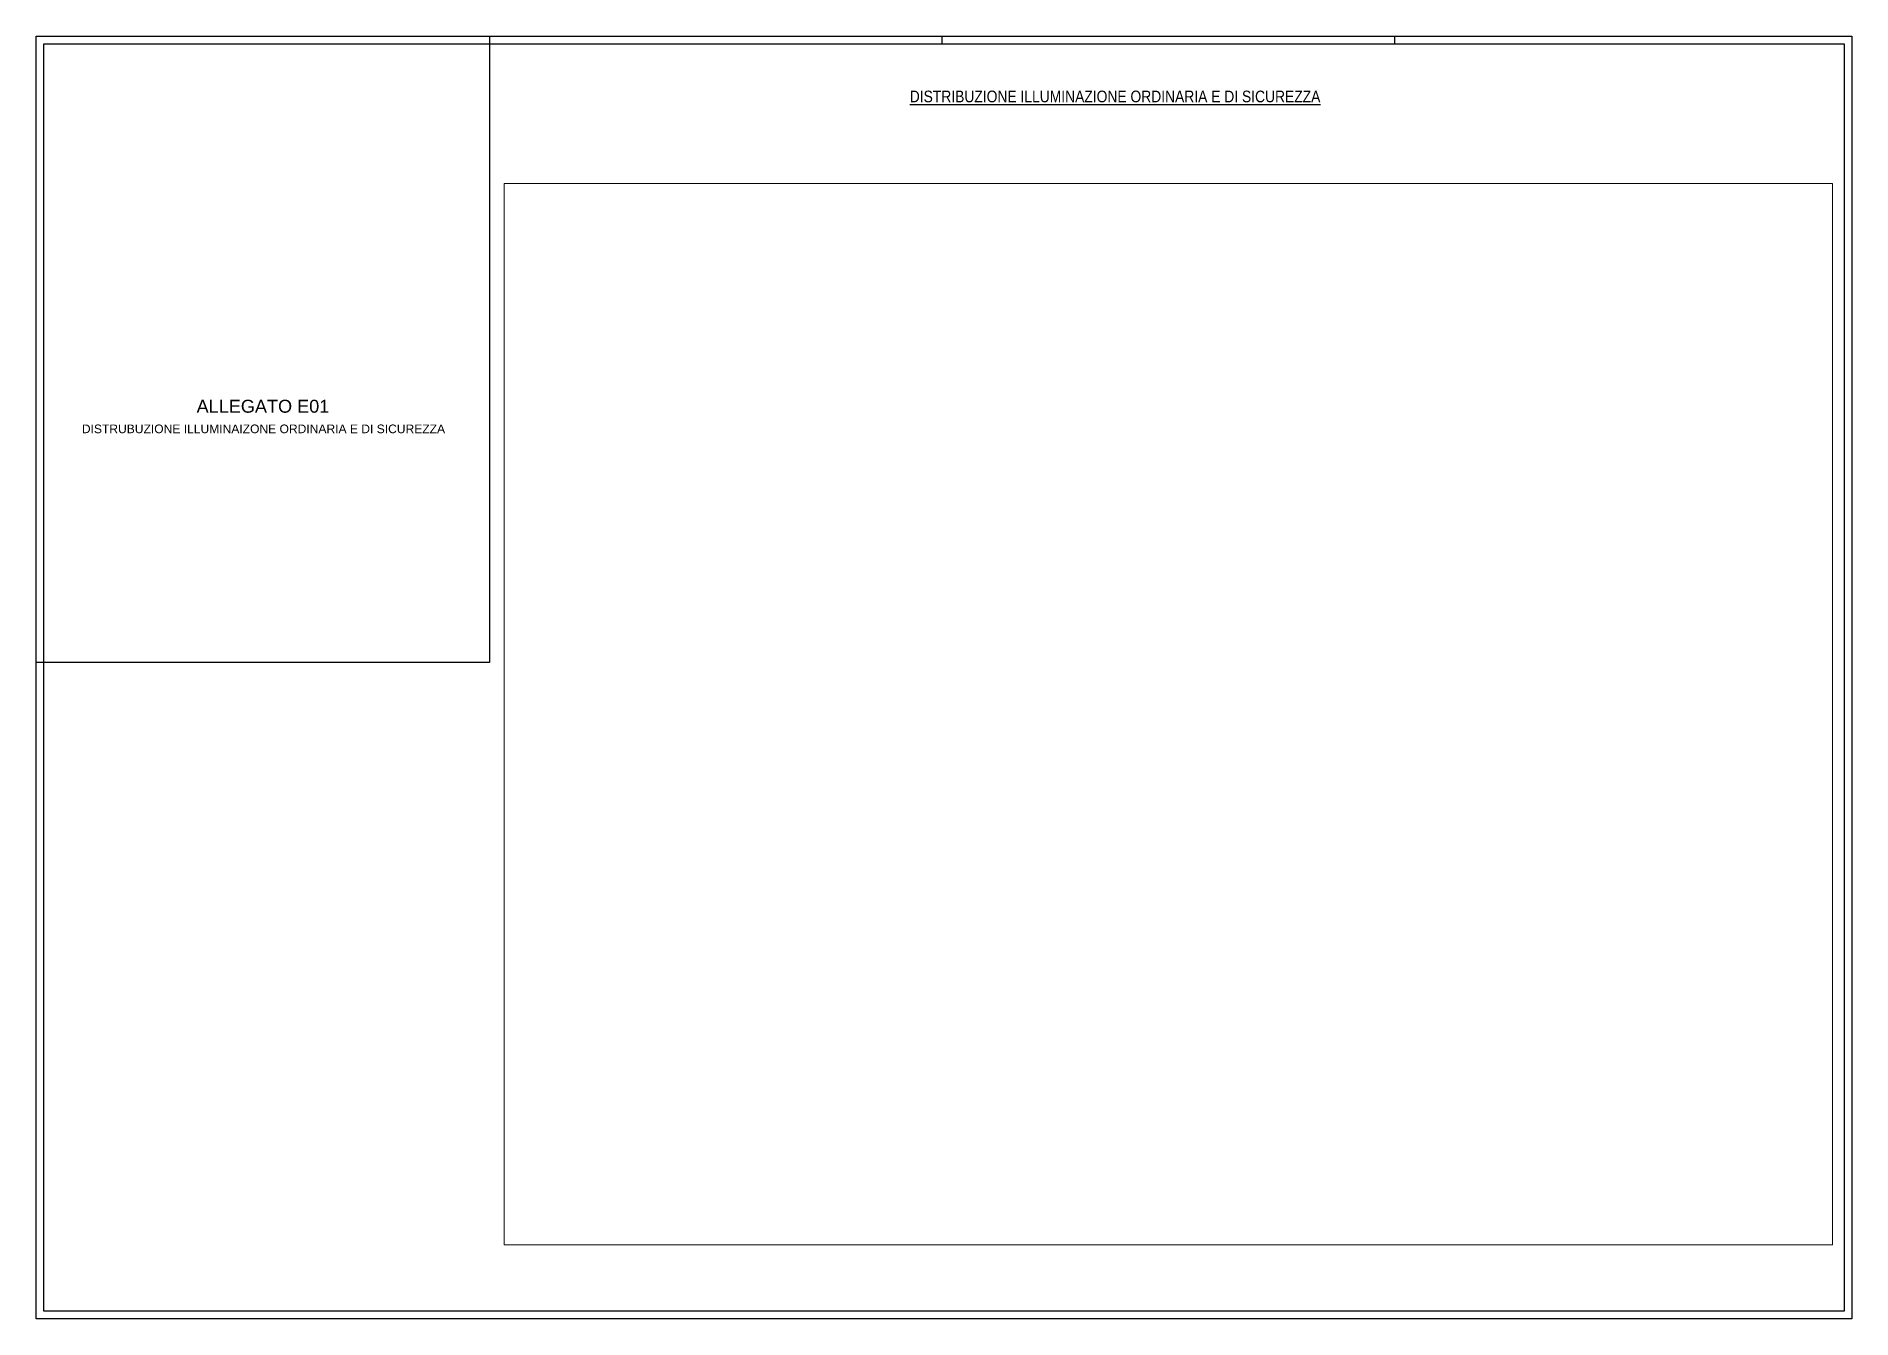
# Paper-space layout 'Layout1' of a CAD drawing. Header units: millimetres. Extents: x 59 to 8469, y -793 to 5147.
import ezdxf
from ezdxf.enums import TextEntityAlignment as Align

# ---------------------------------------------------------------- set-up
doc = ezdxf.new("R2010")
doc.units = ezdxf.units.MM
doc.layers.add('Testo Fisso', color=244, linetype='Continuous', lineweight=30, true_color=0x991b1e)
doc.styles.get("Standard").update_dxf_attribs({"font": 'arial.ttf'})

psp = doc.layouts.get("Layout1")

# ---------------------------------------------------------------- linework, layer by layer
for p, q in [((2158.6, 5146.9), (2158.6, 2246.9)), ((4255, 5112.3), (4255, 5146.9)), ((6351.4, 5112.3), (6351.4, 5146.9)), ((2158.6, 2246.9), (58.7, 2246.9)), ((93.2, 2246.9), (93.2, 2246.9))]:
    psp.add_line(p, q)
for points in [[(58.6, 5146.9), (8468.6, 5146.9), (8468.6, -793.1), (58.6, -793.1)], [(93.2, 5112.3), (8434, 5112.3), (8434, -758.5), (93.2, -758.5)]]:
    psp.add_lwpolyline(points, close=True)

# ---------------------------------------------------------------- texts
at = {"width": 0.85}
psp.add_text('%%UDISTRIBUZIONE ILLUMINAZIONE ORDINARIA E DI SICUREZZA', height=54, dxfattribs=at).set_placement((5056.2, 4868.3), align=Align.MIDDLE)
at = {"layer": 'Testo Fisso'}
for s, height, p in [('ALLEGATO E01', 60, (1108.6, 3403.4)), ('DISTRUBUZIONE ILLUMINAIZONE ORDINARIA E DI SICUREZZA', 40, (1111, 3308.6))]:
    psp.add_text(s, height=height, dxfattribs=at).set_placement(p, align=Align.CENTER)

# ---------------------------------------------------------------- viewports
at = {"layer": '0'}
psp.add_viewport(center=(5302.8, 2007.4), size=(6152.3, 4915.41), view_center_point=(21909.9, 8241.1), view_height=4915.41, dxfattribs=at)

doc.saveas('drawing.dxf')
